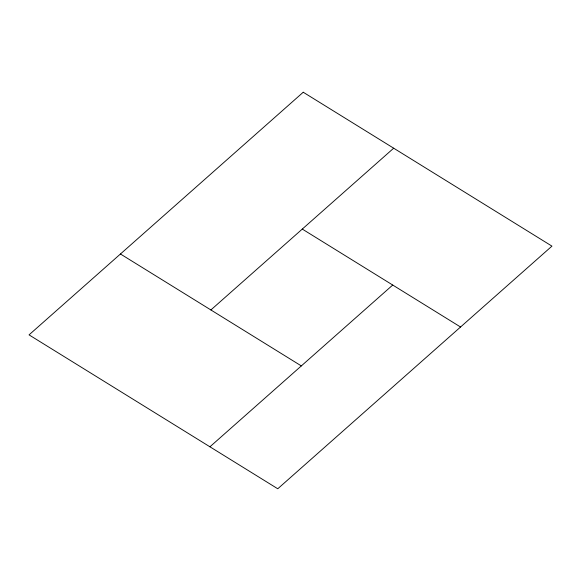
<?xml version="1.0" encoding="UTF-8"?>
<svg xmlns="http://www.w3.org/2000/svg" width="581" height="581" viewBox="0 0 581 581"><rect width="100%" height="100%" fill="white"/><g stroke="black" fill="none" stroke-linecap="round" stroke-linejoin="round"><path stroke-width="0.87" d="M210.888 309.956L393.678 148.199M209.93 446.796L392.727 285.039M302.28 229.074L460.551 327.009M120.449 253.991L301.328 365.914M303.238 92.234L29.05 334.874L277.762 488.766L551.95 246.126L303.238 92.234"/></g></svg>
